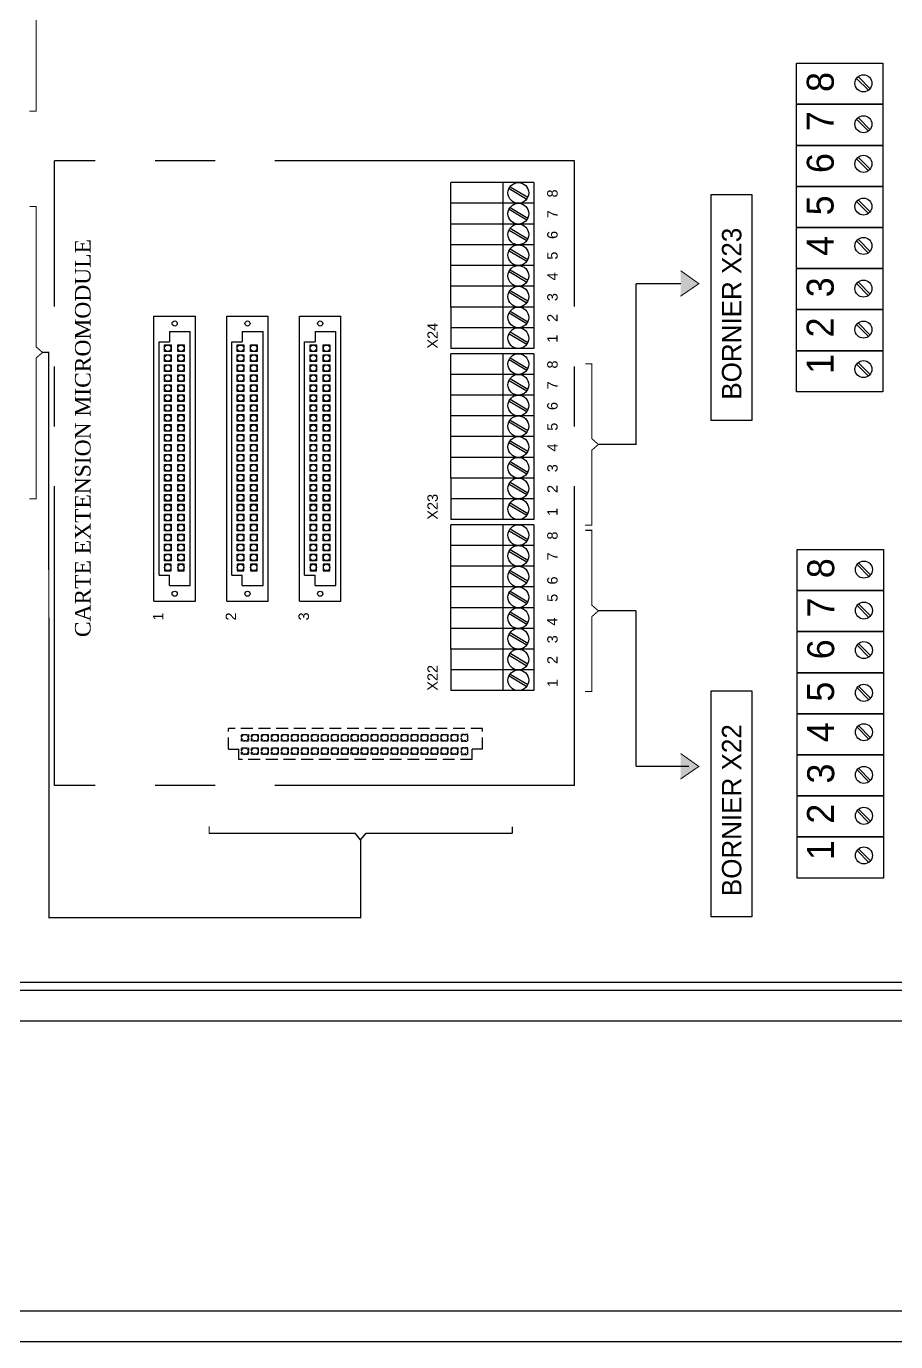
# Model space of a CAD drawing. Header units: millimetres. Extents: x 1942 to 3722, y 1044 to 1602.
# Drawn here: x 2936.1 to 3028.3, y 1043.8 to 1183.4 of the extents above; entities that cross this region are included whole.
import ezdxf

# ---------------------------------------------------------------- set-up
doc = ezdxf.new("R2010")
doc.units = ezdxf.units.MM
doc.linetypes.add('AXES', pattern=[50.8, 31.75, -6.35, 6.35, -6.35])
doc.linetypes.add('DISCONTINU2', pattern=[0.375, 0.25, -0.125])

# ---------------------------------------------------------------- blocks, each defined once
blk = doc.blocks.new('A$C3DC32800')
at = {"linetype": 'AXES'}
for p, q in [((-55.13, 0), (-55.13, 66.26)), ((0, 66.26), (-55.13, 66.26)), ((0, 0), (0, 66.26)), ((0, 0), (-55.13, 0))]:
    blk.add_line(p, q, dxfattribs=at)
for p, q in [((-13.09, 50.76), (-13.09, 63.96)), ((-4.29, 63.96), (-13.09, 63.96)), ((-7.59, 63.96), (-7.59, 46.36)), ((-6.93, 63.33), (-5.05, 62.21)), ((-6.82, 63.52), (-4.93, 62.4)), ((-4.29, 63.96), (-4.29, 46.36)), ((-4.29, 61.76), (-13.09, 61.76)), ((-6.93, 61.13), (-5.05, 60.01)), ((-6.82, 61.32), (-4.93, 60.2)), ((-4.29, 59.56), (-13.09, 59.56)), ((-6.93, 58.93), (-5.05, 57.81)), ((-6.82, 59.12), (-4.93, 58)), ((-4.29, 57.36), (-13.09, 57.36)), ((-6.93, 56.73), (-5.05, 55.61)), ((-6.82, 56.92), (-4.93, 55.8)), ((-4.29, 55.16), (-13.09, 55.16)), ((-6.93, 54.53), (-5.05, 53.41)), ((-6.82, 54.72), (-4.93, 53.6)), ((-4.29, 52.96), (-13.09, 52.96)), ((-6.93, 52.33), (-5.05, 51.21)), ((-6.82, 52.52), (-4.93, 51.4)), ((-13.09, 50.76), (-13.09, 46.36)), ((-4.29, 50.76), (-13.09, 50.76)), ((-6.82, 50.32), (-4.93, 49.2)), ((-44.58, 19.55), (-44.58, 49.8)), ((-44.58, 49.8), (-40.18, 49.8)), ((-40.18, 19.55), (-40.18, 49.8)), ((-36.86, 19.55), (-36.86, 49.8)), ((-36.86, 49.8), (-32.46, 49.8)), ((-32.46, 19.55), (-32.46, 49.8)), ((-29.15, 19.55), (-29.15, 49.8)), ((-29.15, 49.8), (-24.75, 49.8)), ((-24.75, 19.55), (-24.75, 49.8)), ((-6.93, 50.13), (-5.05, 49.01)), ((-42.93, 48.15), (-40.73, 48.15)), ((-42.93, 48.15), (-42.93, 47.05)), ((-40.73, 21.2), (-40.73, 48.15)), ((-35.21, 48.15), (-33.01, 48.15)), ((-35.21, 48.15), (-35.21, 47.05)), ((-33.01, 21.2), (-33.01, 48.15)), ((-27.5, 48.15), (-27.5, 47.05)), ((-27.5, 48.15), (-25.3, 48.15)), ((-25.3, 21.2), (-25.3, 48.15)), ((-4.29, 48.56), (-13.09, 48.56)), ((-6.93, 47.93), (-5.05, 46.81)), ((-6.82, 48.12), (-4.93, 47)), ((-44.03, 22.3), (-44.03, 47.05)), ((-44.03, 47.05), (-42.93, 47.05)), ((-36.31, 22.3), (-36.31, 47.05)), ((-36.31, 47.05), (-35.21, 47.05)), ((-28.6, 22.3), (-28.6, 47.05)), ((-28.6, 47.05), (-27.5, 47.05)), ((-4.29, 46.36), (-13.09, 46.36)), ((-13.09, 32.61), (-13.09, 45.81)), ((-4.29, 45.81), (-13.09, 45.81)), ((-7.59, 45.81), (-7.59, 28.21)), ((-6.93, 45.18), (-5.05, 44.06)), ((-6.82, 45.37), (-4.93, 44.25)), ((-4.29, 45.81), (-4.29, 28.21)), ((-4.29, 43.61), (-13.09, 43.61)), ((-6.93, 42.98), (-5.05, 41.86)), ((-6.82, 43.17), (-4.93, 42.05)), ((-4.29, 41.41), (-13.09, 41.41)), ((-6.93, 40.78), (-5.05, 39.66)), ((-6.82, 40.97), (-4.93, 39.85)), ((-4.29, 39.21), (-13.09, 39.21)), ((-6.93, 38.58), (-5.05, 37.46)), ((-6.82, 38.77), (-4.93, 37.65)), ((-4.29, 37.01), (-13.09, 37.01)), ((-6.93, 36.38), (-5.05, 35.26)), ((-6.82, 36.57), (-4.93, 35.45)), ((-4.29, 34.81), (-13.09, 34.81)), ((-6.93, 34.18), (-5.05, 33.06)), ((-6.82, 34.37), (-4.93, 33.25)), ((-13.09, 32.61), (-13.09, 28.21)), ((-4.29, 32.61), (-13.09, 32.61)), ((-6.82, 32.17), (-4.93, 31.05)), ((-6.93, 31.98), (-5.05, 30.86)), ((-4.29, 30.41), (-13.09, 30.41)), ((-6.93, 29.78), (-5.05, 28.66)), ((-6.82, 29.97), (-4.93, 28.85)), ((-4.29, 28.21), (-13.09, 28.21)), ((-13.09, 14.46), (-13.09, 27.66)), ((-4.29, 27.66), (-13.09, 27.66)), ((-7.59, 27.66), (-7.59, 10.06)), ((-6.93, 27.03), (-5.05, 25.91)), ((-6.82, 27.22), (-4.93, 26.1)), ((-4.29, 27.66), (-4.29, 10.06)), ((-4.29, 25.46), (-13.09, 25.46)), ((-6.93, 24.83), (-5.05, 23.71)), ((-6.82, 25.02), (-4.93, 23.9)), ((-4.29, 23.26), (-13.09, 23.26)), ((-6.93, 22.63), (-5.05, 21.51)), ((-6.82, 22.82), (-4.93, 21.7)), ((-44.03, 22.3), (-42.93, 22.3)), ((-42.93, 21.2), (-42.93, 22.3)), ((-42.93, 21.2), (-40.73, 21.2)), ((-36.31, 22.3), (-35.21, 22.3)), ((-35.21, 21.2), (-35.21, 22.3)), ((-35.21, 21.2), (-33.01, 21.2)), ((-28.6, 22.3), (-27.5, 22.3)), ((-27.5, 21.2), (-27.5, 22.3)), ((-27.5, 21.2), (-25.3, 21.2)), ((-4.29, 21.06), (-13.09, 21.06)), ((-44.58, 19.55), (-40.18, 19.55)), ((-36.86, 19.55), (-32.46, 19.55)), ((-29.15, 19.55), (-24.75, 19.55)), ((-6.93, 20.43), (-5.05, 19.31)), ((-6.82, 20.62), (-4.93, 19.5)), ((-4.29, 18.86), (-13.09, 18.86)), ((-6.93, 18.23), (-5.05, 17.11)), ((-6.82, 18.42), (-4.93, 17.3)), ((-4.29, 16.66), (-13.09, 16.66)), ((-6.93, 16.03), (-5.05, 14.91)), ((-6.82, 16.22), (-4.93, 15.1)), ((-4.29, 14.46), (-13.09, 14.46)), ((-13.09, 14.46), (-13.09, 10.06)), ((-6.82, 14.02), (-4.93, 12.9)), ((-6.93, 13.83), (-5.05, 12.71)), ((-4.29, 12.26), (-13.09, 12.26)), ((-6.93, 11.63), (-5.05, 10.51)), ((-6.82, 11.82), (-4.93, 10.7)), ((-4.29, 10.06), (-13.09, 10.06))]:
    blk.add_line(p, q)
at = {"linetype": 'DISCONTINU2', "ltscale": 5}
for p, q in [((-9.73, 6.04), (-36.68, 6.04)), ((-36.68, 3.84), (-36.68, 6.04)), ((-9.73, 3.84), (-9.73, 6.04)), ((-36.68, 3.84), (-35.58, 3.84)), ((-35.58, 2.74), (-35.58, 3.84)), ((-10.83, 2.74), (-10.83, 3.84)), ((-9.73, 3.84), (-10.83, 3.84)), ((-10.83, 2.74), (-35.58, 2.74))]:
    blk.add_line(p, q, dxfattribs=at)
for points in [[(-43.46, 46.74), (-42.76, 46.74), (-42.76, 46.04), (-43.46, 46.04)], [(-42.06, 46.74), (-41.36, 46.74), (-41.36, 46.04), (-42.06, 46.04)], [(-35.75, 46.74), (-35.05, 46.74), (-35.05, 46.04), (-35.75, 46.04)], [(-34.34, 46.74), (-33.64, 46.74), (-33.64, 46.04), (-34.34, 46.04)], [(-28.03, 46.74), (-27.33, 46.74), (-27.33, 46.04), (-28.03, 46.04)], [(-26.63, 46.74), (-25.93, 46.74), (-25.93, 46.04), (-26.63, 46.04)], [(-43.46, 45.69), (-42.76, 45.69), (-42.76, 44.98), (-43.46, 44.98)], [(-42.06, 45.69), (-41.36, 45.69), (-41.36, 44.98), (-42.06, 44.98)], [(-35.75, 45.69), (-35.05, 45.69), (-35.05, 44.98), (-35.75, 44.98)], [(-34.34, 45.69), (-33.64, 45.69), (-33.64, 44.98), (-34.34, 44.98)], [(-28.03, 45.69), (-27.33, 45.69), (-27.33, 44.98), (-28.03, 44.98)], [(-26.63, 45.69), (-25.93, 45.69), (-25.93, 44.98), (-26.63, 44.98)], [(-43.46, 44.63), (-42.76, 44.63), (-42.76, 43.93), (-43.46, 43.93)], [(-43.46, 43.57), (-42.76, 43.57), (-42.76, 42.87), (-43.46, 42.87)], [(-42.06, 44.63), (-41.36, 44.63), (-41.36, 43.93), (-42.06, 43.93)], [(-42.06, 43.57), (-41.36, 43.57), (-41.36, 42.87), (-42.06, 42.87)], [(-35.75, 44.63), (-35.05, 44.63), (-35.05, 43.93), (-35.75, 43.93)], [(-35.75, 43.57), (-35.05, 43.57), (-35.05, 42.87), (-35.75, 42.87)], [(-34.34, 44.63), (-33.64, 44.63), (-33.64, 43.93), (-34.34, 43.93)], [(-34.34, 43.57), (-33.64, 43.57), (-33.64, 42.87), (-34.34, 42.87)], [(-28.03, 44.63), (-27.33, 44.63), (-27.33, 43.93), (-28.03, 43.93)], [(-28.03, 43.57), (-27.33, 43.57), (-27.33, 42.87), (-28.03, 42.87)], [(-26.63, 44.63), (-25.93, 44.63), (-25.93, 43.93), (-26.63, 43.93)], [(-26.63, 43.57), (-25.93, 43.57), (-25.93, 42.87), (-26.63, 42.87)], [(-43.46, 42.52), (-42.76, 42.52), (-42.76, 41.81), (-43.46, 41.81)], [(-42.06, 42.52), (-41.36, 42.52), (-41.36, 41.81), (-42.06, 41.81)], [(-35.75, 42.52), (-35.05, 42.52), (-35.05, 41.81), (-35.75, 41.81)], [(-34.34, 42.52), (-33.64, 42.52), (-33.64, 41.81), (-34.34, 41.81)], [(-28.03, 42.52), (-27.33, 42.52), (-27.33, 41.81), (-28.03, 41.81)], [(-26.63, 42.52), (-25.93, 42.52), (-25.93, 41.81), (-26.63, 41.81)], [(-43.46, 41.46), (-42.76, 41.46), (-42.76, 40.75), (-43.46, 40.75)], [(-42.06, 41.46), (-41.36, 41.46), (-41.36, 40.75), (-42.06, 40.75)], [(-35.75, 41.46), (-35.05, 41.46), (-35.05, 40.75), (-35.75, 40.75)], [(-34.34, 41.46), (-33.64, 41.46), (-33.64, 40.75), (-34.34, 40.75)], [(-28.03, 41.46), (-27.33, 41.46), (-27.33, 40.75), (-28.03, 40.75)], [(-26.63, 41.46), (-25.93, 41.46), (-25.93, 40.75), (-26.63, 40.75)], [(-43.46, 40.4), (-42.76, 40.4), (-42.76, 39.7), (-43.46, 39.7)], [(-43.46, 39.34), (-42.76, 39.34), (-42.76, 38.64), (-43.46, 38.64)], [(-42.06, 40.4), (-41.36, 40.4), (-41.36, 39.7), (-42.06, 39.7)], [(-42.06, 39.34), (-41.36, 39.34), (-41.36, 38.64), (-42.06, 38.64)], [(-35.75, 40.4), (-35.05, 40.4), (-35.05, 39.7), (-35.75, 39.7)], [(-35.75, 39.34), (-35.05, 39.34), (-35.05, 38.64), (-35.75, 38.64)], [(-34.34, 40.4), (-33.64, 40.4), (-33.64, 39.7), (-34.34, 39.7)], [(-34.34, 39.34), (-33.64, 39.34), (-33.64, 38.64), (-34.34, 38.64)], [(-28.03, 40.4), (-27.33, 40.4), (-27.33, 39.7), (-28.03, 39.7)], [(-28.03, 39.34), (-27.33, 39.34), (-27.33, 38.64), (-28.03, 38.64)], [(-26.63, 40.4), (-25.93, 40.4), (-25.93, 39.7), (-26.63, 39.7)], [(-26.63, 39.34), (-25.93, 39.34), (-25.93, 38.64), (-26.63, 38.64)], [(-43.46, 38.29), (-42.76, 38.29), (-42.76, 37.58), (-43.46, 37.58)], [(-42.06, 38.29), (-41.36, 38.29), (-41.36, 37.58), (-42.06, 37.58)], [(-35.75, 38.29), (-35.05, 38.29), (-35.05, 37.58), (-35.75, 37.58)], [(-34.34, 38.29), (-33.64, 38.29), (-33.64, 37.58), (-34.34, 37.58)], [(-28.03, 38.29), (-27.33, 38.29), (-27.33, 37.58), (-28.03, 37.58)], [(-26.63, 38.29), (-25.93, 38.29), (-25.93, 37.58), (-26.63, 37.58)], [(-43.46, 37.23), (-42.76, 37.23), (-42.76, 36.52), (-43.46, 36.52)], [(-42.06, 37.23), (-41.36, 37.23), (-41.36, 36.52), (-42.06, 36.52)], [(-35.75, 37.23), (-35.05, 37.23), (-35.05, 36.52), (-35.75, 36.52)], [(-34.34, 37.23), (-33.64, 37.23), (-33.64, 36.52), (-34.34, 36.52)], [(-28.03, 37.23), (-27.33, 37.23), (-27.33, 36.52), (-28.03, 36.52)], [(-26.63, 37.23), (-25.93, 37.23), (-25.93, 36.52), (-26.63, 36.52)], [(-43.46, 36.17), (-42.76, 36.17), (-42.76, 35.47), (-43.46, 35.47)], [(-43.46, 35.11), (-42.76, 35.11), (-42.76, 34.41), (-43.46, 34.41)], [(-42.06, 36.17), (-41.36, 36.17), (-41.36, 35.47), (-42.06, 35.47)], [(-42.06, 35.11), (-41.36, 35.11), (-41.36, 34.41), (-42.06, 34.41)], [(-35.75, 36.17), (-35.05, 36.17), (-35.05, 35.47), (-35.75, 35.47)], [(-35.75, 35.11), (-35.05, 35.11), (-35.05, 34.41), (-35.75, 34.41)], [(-34.34, 36.17), (-33.64, 36.17), (-33.64, 35.47), (-34.34, 35.47)], [(-34.34, 35.11), (-33.64, 35.11), (-33.64, 34.41), (-34.34, 34.41)], [(-28.03, 36.17), (-27.33, 36.17), (-27.33, 35.47), (-28.03, 35.47)], [(-28.03, 35.11), (-27.33, 35.11), (-27.33, 34.41), (-28.03, 34.41)], [(-26.63, 36.17), (-25.93, 36.17), (-25.93, 35.47), (-26.63, 35.47)], [(-26.63, 35.11), (-25.93, 35.11), (-25.93, 34.41), (-26.63, 34.41)], [(-43.46, 34.06), (-42.76, 34.06), (-42.76, 33.35), (-43.46, 33.35)], [(-42.06, 34.06), (-41.36, 34.06), (-41.36, 33.35), (-42.06, 33.35)], [(-35.75, 34.06), (-35.05, 34.06), (-35.05, 33.35), (-35.75, 33.35)], [(-34.34, 34.06), (-33.64, 34.06), (-33.64, 33.35), (-34.34, 33.35)], [(-28.03, 34.06), (-27.33, 34.06), (-27.33, 33.35), (-28.03, 33.35)], [(-26.63, 34.06), (-25.93, 34.06), (-25.93, 33.35), (-26.63, 33.35)], [(-43.46, 33), (-42.76, 33), (-42.76, 32.3), (-43.46, 32.3)], [(-42.06, 33), (-41.36, 33), (-41.36, 32.3), (-42.06, 32.3)], [(-35.75, 33), (-35.05, 33), (-35.05, 32.3), (-35.75, 32.3)], [(-34.34, 33), (-33.64, 33), (-33.64, 32.3), (-34.34, 32.3)], [(-28.03, 33), (-27.33, 33), (-27.33, 32.3), (-28.03, 32.3)], [(-26.63, 33), (-25.93, 33), (-25.93, 32.3), (-26.63, 32.3)], [(-43.46, 31.94), (-42.76, 31.94), (-42.76, 31.24), (-43.46, 31.24)], [(-43.46, 30.88), (-42.76, 30.88), (-42.76, 30.18), (-43.46, 30.18)], [(-42.06, 31.94), (-41.36, 31.94), (-41.36, 31.24), (-42.06, 31.24)], [(-42.06, 30.88), (-41.36, 30.88), (-41.36, 30.18), (-42.06, 30.18)], [(-35.75, 31.94), (-35.05, 31.94), (-35.05, 31.24), (-35.75, 31.24)], [(-35.75, 30.88), (-35.05, 30.88), (-35.05, 30.18), (-35.75, 30.18)], [(-34.34, 31.94), (-33.64, 31.94), (-33.64, 31.24), (-34.34, 31.24)], [(-34.34, 30.88), (-33.64, 30.88), (-33.64, 30.18), (-34.34, 30.18)], [(-28.03, 31.94), (-27.33, 31.94), (-27.33, 31.24), (-28.03, 31.24)], [(-28.03, 30.88), (-27.33, 30.88), (-27.33, 30.18), (-28.03, 30.18)], [(-26.63, 31.94), (-25.93, 31.94), (-25.93, 31.24), (-26.63, 31.24)], [(-26.63, 30.88), (-25.93, 30.88), (-25.93, 30.18), (-26.63, 30.18)], [(-43.46, 29.83), (-42.76, 29.83), (-42.76, 29.12), (-43.46, 29.12)], [(-42.06, 29.83), (-41.36, 29.83), (-41.36, 29.12), (-42.06, 29.12)], [(-35.75, 29.83), (-35.05, 29.83), (-35.05, 29.12), (-35.75, 29.12)], [(-34.34, 29.83), (-33.64, 29.83), (-33.64, 29.12), (-34.34, 29.12)], [(-28.03, 29.83), (-27.33, 29.83), (-27.33, 29.12), (-28.03, 29.12)], [(-26.63, 29.83), (-25.93, 29.83), (-25.93, 29.12), (-26.63, 29.12)], [(-43.46, 28.77), (-42.76, 28.77), (-42.76, 28.07), (-43.46, 28.07)], [(-42.06, 28.77), (-41.36, 28.77), (-41.36, 28.07), (-42.06, 28.07)], [(-35.75, 28.77), (-35.05, 28.77), (-35.05, 28.07), (-35.75, 28.07)], [(-34.34, 28.77), (-33.64, 28.77), (-33.64, 28.07), (-34.34, 28.07)], [(-28.03, 28.77), (-27.33, 28.77), (-27.33, 28.07), (-28.03, 28.07)], [(-26.63, 28.77), (-25.93, 28.77), (-25.93, 28.07), (-26.63, 28.07)], [(-43.46, 27.71), (-42.76, 27.71), (-42.76, 27.01), (-43.46, 27.01)], [(-43.46, 26.65), (-42.76, 26.65), (-42.76, 25.95), (-43.46, 25.95)], [(-42.06, 27.71), (-41.36, 27.71), (-41.36, 27.01), (-42.06, 27.01)], [(-42.06, 26.65), (-41.36, 26.65), (-41.36, 25.95), (-42.06, 25.95)], [(-35.75, 27.71), (-35.05, 27.71), (-35.05, 27.01), (-35.75, 27.01)], [(-35.75, 26.65), (-35.05, 26.65), (-35.05, 25.95), (-35.75, 25.95)], [(-34.34, 27.71), (-33.64, 27.71), (-33.64, 27.01), (-34.34, 27.01)], [(-34.34, 26.65), (-33.64, 26.65), (-33.64, 25.95), (-34.34, 25.95)], [(-28.03, 27.71), (-27.33, 27.71), (-27.33, 27.01), (-28.03, 27.01)], [(-28.03, 26.65), (-27.33, 26.65), (-27.33, 25.95), (-28.03, 25.95)], [(-26.63, 27.71), (-25.93, 27.71), (-25.93, 27.01), (-26.63, 27.01)], [(-26.63, 26.65), (-25.93, 26.65), (-25.93, 25.95), (-26.63, 25.95)], [(-43.46, 25.6), (-42.76, 25.6), (-42.76, 24.89), (-43.46, 24.89)], [(-42.06, 25.6), (-41.36, 25.6), (-41.36, 24.89), (-42.06, 24.89)], [(-35.75, 25.6), (-35.05, 25.6), (-35.05, 24.89), (-35.75, 24.89)], [(-34.34, 25.6), (-33.64, 25.6), (-33.64, 24.89), (-34.34, 24.89)], [(-28.03, 25.6), (-27.33, 25.6), (-27.33, 24.89), (-28.03, 24.89)], [(-26.63, 25.6), (-25.93, 25.6), (-25.93, 24.89), (-26.63, 24.89)], [(-43.46, 24.54), (-42.76, 24.54), (-42.76, 23.84), (-43.46, 23.84)], [(-42.06, 24.54), (-41.36, 24.54), (-41.36, 23.84), (-42.06, 23.84)], [(-35.75, 24.54), (-35.05, 24.54), (-35.05, 23.84), (-35.75, 23.84)], [(-34.34, 24.54), (-33.64, 24.54), (-33.64, 23.84), (-34.34, 23.84)], [(-28.03, 24.54), (-27.33, 24.54), (-27.33, 23.84), (-28.03, 23.84)], [(-26.63, 24.54), (-25.93, 24.54), (-25.93, 23.84), (-26.63, 23.84)], [(-43.46, 22.78), (-42.76, 22.78), (-42.76, 23.48), (-43.46, 23.48)], [(-42.06, 22.78), (-41.36, 22.78), (-41.36, 23.48), (-42.06, 23.48)], [(-35.75, 22.78), (-35.05, 22.78), (-35.05, 23.48), (-35.75, 23.48)], [(-34.34, 22.78), (-33.64, 22.78), (-33.64, 23.48), (-34.34, 23.48)], [(-28.03, 22.78), (-27.33, 22.78), (-27.33, 23.48), (-28.03, 23.48)], [(-26.63, 22.78), (-25.93, 22.78), (-25.93, 23.48), (-26.63, 23.48)]]:
    blk.add_lwpolyline(points, close=True)
at = {"linetype": 'DISCONTINU2'}
for points in [[(-35.28, 4.71), (-35.28, 5.41), (-34.57, 5.41), (-34.57, 4.71)], [(-34.22, 4.71), (-34.22, 5.41), (-33.52, 5.41), (-33.52, 4.71)], [(-33.16, 4.71), (-33.16, 5.41), (-32.46, 5.41), (-32.46, 4.71)], [(-32.1, 4.71), (-32.1, 5.41), (-31.4, 5.41), (-31.4, 4.71)], [(-31.05, 4.71), (-31.05, 5.41), (-30.34, 5.41), (-30.34, 4.71)], [(-29.99, 4.71), (-29.99, 5.41), (-29.29, 5.41), (-29.29, 4.71)], [(-28.93, 4.71), (-28.93, 5.41), (-28.23, 5.41), (-28.23, 4.71)], [(-27.88, 4.71), (-27.88, 5.41), (-27.17, 5.41), (-27.17, 4.71)], [(-26.82, 4.71), (-26.82, 5.41), (-26.11, 5.41), (-26.11, 4.71)], [(-25.76, 4.71), (-25.76, 5.41), (-25.06, 5.41), (-25.06, 4.71)], [(-24.7, 4.71), (-24.7, 5.41), (-24, 5.41), (-24, 4.71)], [(-23.65, 4.71), (-23.65, 5.41), (-22.94, 5.41), (-22.94, 4.71)], [(-22.59, 4.71), (-22.59, 5.41), (-21.89, 5.41), (-21.89, 4.71)], [(-21.53, 4.71), (-21.53, 5.41), (-20.83, 5.41), (-20.83, 4.71)], [(-20.47, 4.71), (-20.47, 5.41), (-19.77, 5.41), (-19.77, 4.71)], [(-19.42, 4.71), (-19.42, 5.41), (-18.71, 5.41), (-18.71, 4.71)], [(-18.36, 4.71), (-18.36, 5.41), (-17.66, 5.41), (-17.66, 4.71)], [(-17.3, 4.71), (-17.3, 5.41), (-16.6, 5.41), (-16.6, 4.71)], [(-16.24, 4.71), (-16.24, 5.41), (-15.54, 5.41), (-15.54, 4.71)], [(-15.19, 4.71), (-15.19, 5.41), (-14.48, 5.41), (-14.48, 4.71)], [(-14.13, 4.71), (-14.13, 5.41), (-13.43, 5.41), (-13.43, 4.71)], [(-13.07, 4.71), (-13.07, 5.41), (-12.37, 5.41), (-12.37, 4.71)], [(-11.31, 4.71), (-11.31, 5.41), (-12.02, 5.41), (-12.02, 4.71)], [(-35.28, 3.3), (-35.28, 4), (-34.57, 4), (-34.57, 3.3)], [(-34.22, 3.3), (-34.22, 4), (-33.52, 4), (-33.52, 3.3)], [(-33.16, 3.3), (-33.16, 4), (-32.46, 4), (-32.46, 3.3)], [(-32.1, 3.3), (-32.1, 4), (-31.4, 4), (-31.4, 3.3)], [(-31.05, 3.3), (-31.05, 4), (-30.34, 4), (-30.34, 3.3)], [(-29.99, 3.3), (-29.99, 4), (-29.29, 4), (-29.29, 3.3)], [(-28.93, 3.3), (-28.93, 4), (-28.23, 4), (-28.23, 3.3)], [(-27.88, 3.3), (-27.88, 4), (-27.17, 4), (-27.17, 3.3)], [(-26.82, 3.3), (-26.82, 4), (-26.11, 4), (-26.11, 3.3)], [(-25.76, 3.3), (-25.76, 4), (-25.06, 4), (-25.06, 3.3)], [(-24.7, 3.3), (-24.7, 4), (-24, 4), (-24, 3.3)], [(-23.65, 3.3), (-23.65, 4), (-22.94, 4), (-22.94, 3.3)], [(-22.59, 3.3), (-22.59, 4), (-21.89, 4), (-21.89, 3.3)], [(-21.53, 3.3), (-21.53, 4), (-20.83, 4), (-20.83, 3.3)], [(-20.47, 3.3), (-20.47, 4), (-19.77, 4), (-19.77, 3.3)], [(-19.42, 3.3), (-19.42, 4), (-18.71, 4), (-18.71, 3.3)], [(-18.36, 3.3), (-18.36, 4), (-17.66, 4), (-17.66, 3.3)], [(-17.3, 3.3), (-17.3, 4), (-16.6, 4), (-16.6, 3.3)], [(-16.24, 3.3), (-16.24, 4), (-15.54, 4), (-15.54, 3.3)], [(-15.19, 3.3), (-15.19, 4), (-14.48, 4), (-14.48, 3.3)], [(-14.13, 3.3), (-14.13, 4), (-13.43, 4), (-13.43, 3.3)], [(-13.07, 3.3), (-13.07, 4), (-12.37, 4), (-12.37, 3.3)], [(-11.31, 3.3), (-11.31, 4), (-12.02, 4), (-12.02, 3.3)]]:
    blk.add_lwpolyline(points, close=True, dxfattribs=at)
for centre, radius in [((-5.94, 62.86), 1.1), ((-5.94, 60.66), 1.1), ((-5.94, 58.46), 1.1), ((-5.94, 56.26), 1.1), ((-5.94, 54.06), 1.1), ((-5.94, 51.86), 1.1), ((-5.94, 49.66), 1.1), ((-42.38, 49.01), 0.271), ((-34.66, 49.01), 0.271), ((-26.95, 49.01), 0.271), ((-5.94, 47.46), 1.1), ((-43.11, 46.39), 0.337), ((-41.71, 46.39), 0.337), ((-35.4, 46.39), 0.337), ((-33.99, 46.39), 0.337), ((-27.68, 46.39), 0.337), ((-26.28, 46.39), 0.337), ((-43.11, 45.34), 0.337), ((-41.71, 45.34), 0.337), ((-35.4, 45.34), 0.337), ((-33.99, 45.34), 0.337), ((-27.68, 45.34), 0.337), ((-26.28, 45.34), 0.337), ((-5.94, 44.71), 1.1), ((-43.11, 44.28), 0.337), ((-43.11, 43.22), 0.337), ((-41.71, 44.28), 0.337), ((-41.71, 43.22), 0.337), ((-35.4, 44.28), 0.337), ((-35.4, 43.22), 0.337), ((-33.99, 44.28), 0.337), ((-33.99, 43.22), 0.337), ((-27.68, 44.28), 0.337), ((-27.68, 43.22), 0.337), ((-26.28, 44.28), 0.337), ((-26.28, 43.22), 0.337), ((-5.94, 42.51), 1.1), ((-43.11, 42.16), 0.337), ((-41.71, 42.16), 0.337), ((-35.4, 42.16), 0.337), ((-33.99, 42.16), 0.337), ((-27.68, 42.16), 0.337), ((-26.28, 42.16), 0.337), ((-43.11, 41.11), 0.337), ((-41.71, 41.11), 0.337), ((-35.4, 41.11), 0.337), ((-33.99, 41.11), 0.337), ((-27.68, 41.11), 0.337), ((-26.28, 41.11), 0.337), ((-5.94, 40.31), 1.1), ((-43.11, 40.05), 0.337), ((-43.11, 38.99), 0.337), ((-41.71, 40.05), 0.337), ((-41.71, 38.99), 0.337), ((-35.4, 40.05), 0.337), ((-35.4, 38.99), 0.337), ((-33.99, 40.05), 0.337), ((-33.99, 38.99), 0.337), ((-27.68, 40.05), 0.337), ((-27.68, 38.99), 0.337), ((-26.28, 40.05), 0.337), ((-26.28, 38.99), 0.337), ((-5.94, 38.11), 1.1), ((-43.11, 37.93), 0.337), ((-41.71, 37.93), 0.337), ((-35.4, 37.93), 0.337), ((-33.99, 37.93), 0.337), ((-27.68, 37.93), 0.337), ((-26.28, 37.93), 0.337), ((-43.11, 36.88), 0.337), ((-41.71, 36.88), 0.337), ((-35.4, 36.88), 0.337), ((-33.99, 36.88), 0.337), ((-27.68, 36.88), 0.337), ((-26.28, 36.88), 0.337), ((-5.94, 35.91), 1.1), ((-43.11, 35.82), 0.337), ((-43.11, 34.76), 0.337), ((-41.71, 35.82), 0.337), ((-41.71, 34.76), 0.337), ((-35.4, 35.82), 0.337), ((-35.4, 34.76), 0.337), ((-33.99, 35.82), 0.337), ((-33.99, 34.76), 0.337), ((-27.68, 35.82), 0.337), ((-27.68, 34.76), 0.337), ((-26.28, 35.82), 0.337), ((-26.28, 34.76), 0.337), ((-43.11, 33.7), 0.337), ((-41.71, 33.7), 0.337), ((-35.4, 33.7), 0.337), ((-33.99, 33.7), 0.337), ((-27.68, 33.7), 0.337), ((-26.28, 33.7), 0.337), ((-5.94, 33.71), 1.1), ((-43.11, 32.65), 0.337), ((-41.71, 32.65), 0.337), ((-35.4, 32.65), 0.337), ((-33.99, 32.65), 0.337), ((-27.68, 32.65), 0.337), ((-26.28, 32.65), 0.337), ((-5.94, 31.51), 1.1), ((-43.11, 31.59), 0.337), ((-43.11, 30.53), 0.337), ((-41.71, 31.59), 0.337), ((-41.71, 30.53), 0.337), ((-35.4, 31.59), 0.337), ((-35.4, 30.53), 0.337), ((-33.99, 31.59), 0.337), ((-33.99, 30.53), 0.337), ((-27.68, 31.59), 0.337), ((-27.68, 30.53), 0.337), ((-26.28, 31.59), 0.337), ((-26.28, 30.53), 0.337), ((-43.11, 29.48), 0.337), ((-41.71, 29.48), 0.337), ((-35.4, 29.48), 0.337), ((-33.99, 29.48), 0.337), ((-27.68, 29.48), 0.337), ((-26.28, 29.48), 0.337), ((-5.94, 29.31), 1.1), ((-43.11, 28.42), 0.337), ((-41.71, 28.42), 0.337), ((-35.4, 28.42), 0.337), ((-33.99, 28.42), 0.337), ((-27.68, 28.42), 0.337), ((-26.28, 28.42), 0.337), ((-43.11, 27.36), 0.337), ((-43.11, 26.3), 0.337), ((-41.71, 27.36), 0.337), ((-41.71, 26.3), 0.337), ((-35.4, 27.36), 0.337), ((-35.4, 26.3), 0.337), ((-33.99, 27.36), 0.337), ((-33.99, 26.3), 0.337), ((-27.68, 27.36), 0.337), ((-27.68, 26.3), 0.337), ((-26.28, 27.36), 0.337), ((-26.28, 26.3), 0.337), ((-5.94, 26.56), 1.1), ((-43.11, 25.25), 0.337), ((-41.71, 25.25), 0.337), ((-35.4, 25.25), 0.337), ((-33.99, 25.25), 0.337), ((-27.68, 25.25), 0.337), ((-26.28, 25.25), 0.337), ((-5.94, 24.36), 1.1), ((-43.11, 24.19), 0.337), ((-41.71, 24.19), 0.337), ((-35.4, 24.19), 0.337), ((-33.99, 24.19), 0.337), ((-27.68, 24.19), 0.337), ((-26.28, 24.19), 0.337), ((-43.11, 23.13), 0.337), ((-41.71, 23.13), 0.337), ((-35.4, 23.13), 0.337), ((-33.99, 23.13), 0.337), ((-27.68, 23.13), 0.337), ((-26.28, 23.13), 0.337), ((-5.94, 22.16), 1.1), ((-5.94, 19.96), 1.1), ((-42.38, 20.34), 0.271), ((-34.66, 20.34), 0.271), ((-26.95, 20.34), 0.271), ((-5.94, 17.76), 1.1), ((-5.94, 15.56), 1.1), ((-5.94, 13.36), 1.1), ((-5.94, 11.16), 1.1)]:
    blk.add_circle(centre, radius)
for centre in [(-34.93, 5.06), (-33.87, 5.06), (-32.81, 5.06), (-31.75, 5.06), (-30.7, 5.06), (-29.64, 5.06), (-28.58, 5.06), (-27.52, 5.06), (-26.47, 5.06), (-25.41, 5.06), (-24.35, 5.06), (-23.29, 5.06), (-22.24, 5.06), (-21.18, 5.06), (-20.12, 5.06), (-19.07, 5.06), (-18.01, 5.06), (-16.95, 5.06), (-15.89, 5.06), (-14.84, 5.06), (-13.78, 5.06), (-12.72, 5.06), (-11.66, 5.06), (-34.93, 3.65), (-33.87, 3.65), (-32.81, 3.65), (-31.75, 3.65), (-30.7, 3.65), (-29.64, 3.65), (-28.58, 3.65), (-27.52, 3.65), (-26.47, 3.65), (-25.41, 3.65), (-24.35, 3.65), (-23.29, 3.65), (-22.24, 3.65), (-21.18, 3.65), (-20.12, 3.65), (-19.07, 3.65), (-18.01, 3.65), (-16.95, 3.65), (-15.89, 3.65), (-14.84, 3.65), (-13.78, 3.65), (-12.72, 3.65), (-11.66, 3.65)]:
    blk.add_circle(centre, 0.337, dxfattribs=at)
at = {"attachment_point": 1, "rotation": 90}
for s, insert, char_height, width in [('{\\fArial|b0|i0|c0|p34;8}', (-2.88, 62.38), 1.1, 19.0187), ('{\\fArial|b0|i0|c0|p34;7}', (-2.88, 60.18), 1.1, 19.0187), ('{\\fArial|b0|i0|c0|p34;6}', (-2.88, 57.98), 1.1, 19.0187), ('{\\fTimes New Roman|b0|i0|c0|p18;CARTE EXTENSION MICROMODULE}', (-52.95, 15.74), 1.65, 62.8276), ('{\\fArial|b0|i0|c0|p34;5}', (-2.88, 55.78), 1.1, 19.0187), ('{\\fArial|b0|i0|c0|p34;4}', (-2.88, 53.58), 1.1, 19.0187), ('{\\fArial|b0|i0|c0|p34;3}', (-2.88, 51.38), 1.1, 19.0187), ('{\\fArial|b0|i0|c0|p34;X24}', (-15.58, 46.35), 1.1, 19.0187), ('{\\fArial|b0|i0|c0|p34;2}', (-2.88, 49.18), 1.1, 19.0187), ('{\\fArial|b0|i0|c0|p34;1}', (-2.88, 46.98), 1.1, 19.0187), ('{\\fArial|b0|i0|c0|p34;8}', (-2.88, 44.23), 1.1, 19.0187), ('{\\fArial|b0|i0|c0|p34;7}', (-2.88, 42.03), 1.1, 19.0187), ('{\\fArial|b0|i0|c0|p34;6}', (-2.88, 39.83), 1.1, 19.0187), ('{\\fArial|b0|i0|c0|p34;5}', (-2.88, 37.63), 1.1, 19.0187), ('{\\fArial|b0|i0|c0|p34;4}', (-2.88, 35.43), 1.1, 19.0187), ('{\\fArial|b0|i0|c0|p34;3}', (-2.88, 33.23), 1.1, 19.0187), ('{\\fArial|b0|i0|c0|p34;X23}', (-15.58, 28.2), 1.1, 19.0187), ('{\\fArial|b0|i0|c0|p34;2}', (-2.88, 31.03), 1.1, 19.0187), ('{\\fArial|b0|i0|c0|p34;1}', (-2.88, 28.6), 1.1, 19.0187), ('{\\fArial|b0|i0|c0|p34;8}', (-2.88, 26.08), 1.1, 19.0187), ('{\\fArial|b0|i0|c0|p34;7}', (-2.88, 23.88), 1.1, 19.0187), ('{\\fArial|b0|i0|c0|p34;6}', (-2.88, 21.32), 1.1, 19.0187), ('{\\fArial|b0|i0|c0|p34;5}', (-2.88, 19.48), 1.1, 19.0187), ('{\\fArial|b0|i0|c0|p34;1}', (-44.68, 17.5), 1.1, 19.0187), ('{\\fArial|b0|i0|c0|p34;2}', (-36.97, 17.5), 1.1, 19.0187), ('{\\fArial|b0|i0|c0|p34;3}', (-29.25, 17.5), 1.1, 19.0187), ('{\\fArial|b0|i0|c0|p34;4}', (-2.9, 16.96), 1.1, 19.0187), ('{\\fArial|b0|i0|c0|p34;3}', (-2.88, 15.08), 1.1, 19.0187), ('{\\fArial|b0|i0|c0|p34;X22}', (-15.58, 10.05), 1.1, 19.0187), ('{\\fArial|b0|i0|c0|p34;2}', (-2.88, 12.88), 1.1, 19.0187), ('{\\fArial|b0|i0|c0|p34;1}', (-2.86, 10.43), 1.1, 19.0187)]:
    blk.add_mtext(s, dxfattribs=dict(at, insert=insert, char_height=char_height, width=width))
blk = doc.blocks.new('A$C60AE2D1C')
for p, q in [((6.36, 33.25), (7.61, 31.98)), ((6.53, 33.43), (7.79, 32.15)), ((6.36, 28.91), (7.61, 27.64)), ((6.53, 29.09), (7.79, 27.81)), ((6.36, 24.71), (7.61, 23.44)), ((6.53, 24.89), (7.79, 23.61)), ((6.36, 20.18), (7.61, 18.91)), ((6.53, 20.36), (7.79, 19.08)), ((6.36, 16), (7.61, 14.72)), ((6.53, 16.18), (7.79, 14.89)), ((6.36, 11.47), (7.61, 10.2)), ((6.53, 11.65), (7.79, 10.36)), ((6.36, 7.13), (7.61, 5.85)), ((6.53, 7.31), (7.79, 6.02)), ((6.36, 2.93), (7.61, 1.65)), ((6.53, 3.11), (7.79, 1.82))]:
    blk.add_line(p, q)
for points in [[(9.16, 34.86), (9.16, 30.5), (0, 30.5), (0, 34.86)], [(9.16, 30.5), (9.16, 26.14), (0, 26.14), (0, 30.5)], [(9.16, 26.14), (9.16, 21.78), (0, 21.78), (0, 26.14)], [(9.16, 21.78), (9.16, 17.43), (0, 17.43), (0, 21.78)], [(9.16, 17.43), (9.16, 13.07), (0, 13.07), (0, 17.43)], [(9.16, 13.07), (9.16, 8.71), (0, 8.71), (0, 13.07)], [(9.16, 8.71), (9.16, 4.36), (0, 4.36), (0, 8.71)], [(9.16, 4.36), (9.16, 0), (0, 0), (0, 4.36)]]:
    blk.add_lwpolyline(points, close=True)
for centre in [(7.09, 32.72), (7.09, 28.38), (7.09, 24.18), (7.09, 19.65), (7.09, 15.47), (7.09, 10.94), (7.09, 6.6), (7.09, 2.4)]:
    blk.add_circle(centre, 0.904)
for s, p in [('8', (3.94, 31.8)), ('7', (3.94, 27.64)), ('6', (3.94, 23.2)), ('5', (3.92, 18.71)), ('4', (3.92, 14.41)), ('3', (3.94, 10.02)), ('2', (3.92, 5.76)), ('1', (3.92, 1.89))]:
    blk.add_text(s, height=2.86, rotation=90).set_placement(p)

msp = doc.modelspace()

# ---------------------------------------------------------------- hatches: boundary and pattern name
for points in [[(3005.49, 1157.46), (3005.48, 1156.1), (3005.47, 1154.75), (3007.42, 1156.09)], [(3005.49, 1106.24), (3005.48, 1104.88), (3005.47, 1103.53), (3007.42, 1104.87)]]:
    msp.add_hatch(color=256).paths.add_polyline_path(points)

# ---------------------------------------------------------------- linework, layer by layer
for p, q in [((3024.14, 1177.87), (3025.39, 1176.6)), ((3024.31, 1178.05), (3025.57, 1176.77)), ((3024.31, 1173.71), (3025.57, 1172.42)), ((3024.14, 1173.53), (3025.39, 1172.25)), ((3024.31, 1169.51), (3025.57, 1168.22)), ((3024.14, 1169.33), (3025.39, 1168.06)), ((3024.14, 1164.8), (3025.39, 1163.53)), ((3024.31, 1164.98), (3025.57, 1163.7)), ((3024.14, 1160.62), (3025.39, 1159.34)), ((3024.31, 1160.8), (3025.57, 1159.51)), ((3024.14, 1156.09), (3025.39, 1154.81)), ((3024.31, 1156.27), (3025.57, 1154.98)), ((3024.14, 1151.74), (3025.39, 1150.47)), ((3024.31, 1151.92), (3025.57, 1150.64)), ((3024.14, 1147.55), (3025.39, 1146.27)), ((3024.31, 1147.73), (3025.57, 1146.44)), ((2987.61, 1098.47), (2987.61, 1097.78)), ((2955.49, 1097.78), (2970.96, 1097.78)), ((2971.56, 1097.09), (2970.96, 1097.78)), ((2971.56, 1097.09), (2972.16, 1097.78)), ((2972.16, 1097.78), (2987.61, 1097.78))]:
    msp.add_line(p, q)
at = {"color": 1}
msp.add_line((2915.41, 1081.97), (3067.74, 1081.97), dxfattribs=at)
at = {"color": 0}
for points in [[(3476.88, 1043.84), (1941.82, 1043.84), (1941.82, 1602.04), (3476.88, 1602.04)], [(1944.02, 1599.75), (3274.38, 1599.75), (3274.38, 1047.07), (1944.02, 1047.07)]]:
    msp.add_lwpolyline(points, close=True, dxfattribs=at)
at = {"color": 8}
msp.add_lwpolyline([(3031.8, 1077.84), (2846.23, 1077.84), (2846.23, 1306.87), (3031.8, 1306.87)], close=True, dxfattribs=at)
for points, const_width in [([(2936.45, 1205.42), (2937.14, 1205.42), (2937.14, 1190.52), (2937.83, 1189.92), (2937.14, 1189.32), (2937.14, 1174.4), (2936.42, 1174.4)], 0.11), ([(2936.45, 1164.28), (2937.14, 1164.28), (2937.14, 1149.39), (2937.83, 1148.79), (2937.14, 1148.19), (2937.14, 1133.27), (2936.42, 1133.27)], 0.11), ([(3005.49, 1157.46), (3007.42, 1156.09), (3005.47, 1154.75)], 0.11), ([(3000.76, 1156.1), (3000.76, 1139.03), (2996.77, 1139.03)], 0.138), ([(3000.76, 1156.1), (3005.52, 1156.1)], 0.138), ([(2937.83, 1148.79), (2938.48, 1148.79), (2938.52, 1088.81), (2971.56, 1088.81), (2971.56, 1097.09)], 0.138), ([(2995.39, 1147.58), (2996.08, 1147.58), (2996.08, 1139.63), (2996.77, 1139.03), (2996.08, 1138.43), (2996.08, 1130.48), (2995.36, 1130.48)], 0.11), ([(2995.39, 1129.92), (2996.08, 1129.92), (2996.08, 1121.97), (2996.77, 1121.37), (2996.08, 1120.77), (2996.08, 1112.82), (2995.36, 1112.82)], 0.11), ([(2996.76, 1121.38), (3000.76, 1121.38)], 0.138), ([(3000.76, 1121.38), (3000.76, 1104.88)], 0.138), ([(3005.49, 1106.24), (3007.42, 1104.87), (3005.47, 1103.53)], 0.11), ([(3000.76, 1104.88), (3006.38, 1104.88)], 0.138), ([(2987.61, 1098.47), (2987.61, 1097.78), (2972.16, 1097.78), (2971.56, 1097.09), (2970.96, 1097.78), (2955.49, 1097.78), (2955.49, 1098.5)], 0.11)]:
    msp.add_lwpolyline(points, dxfattribs=dict(const_width=const_width))
for points in [[(3026.94, 1179.47), (3026.94, 1175.12), (3017.78, 1175.12), (3017.78, 1179.47)], [(3026.94, 1175.12), (3026.94, 1170.76), (3017.78, 1170.76), (3017.78, 1175.12)], [(3026.94, 1170.76), (3026.94, 1166.4), (3017.78, 1166.4), (3017.78, 1170.76)], [(3013.04, 1141.57), (3008.74, 1141.57), (3008.74, 1165.56), (3013.04, 1165.56)], [(3026.94, 1166.4), (3026.94, 1162.04), (3017.78, 1162.04), (3017.78, 1166.4)], [(3026.94, 1162.04), (3026.94, 1157.69), (3017.78, 1157.69), (3017.78, 1162.04)], [(3026.94, 1157.69), (3026.94, 1153.33), (3017.78, 1153.33), (3017.78, 1157.69)], [(3026.94, 1153.33), (3026.94, 1148.97), (3017.78, 1148.97), (3017.78, 1153.33)], [(3026.94, 1148.97), (3026.94, 1144.62), (3017.78, 1144.62), (3017.78, 1148.97)], [(3013.04, 1088.91), (3008.74, 1088.91), (3008.74, 1112.89), (3013.04, 1112.89)]]:
    msp.add_lwpolyline(points, close=True)
at = {"color": 4}
msp.add_lwpolyline([(3067.74, 1081.1), (2912.3, 1081.1), (2912.3, 1121.37), (2897.6, 1121.37), (2897.6, 1124.66)], dxfattribs=at)
for centre in [(3024.87, 1177.34), (3024.87, 1173), (3024.87, 1168.8), (3024.87, 1164.27), (3024.87, 1160.09), (3024.87, 1155.56), (3024.87, 1151.21), (3024.87, 1147.02)]:
    msp.add_circle(centre, 0.904)

# ---------------------------------------------------------------- block references
at = {"color": 0}
for name, p in [('A$C3DC32800', (2994.22, 1102.85)), ('A$C60AE2D1C', (3017.83, 1093.03))]:
    msp.add_blockref(name, p, dxfattribs=at)

# ---------------------------------------------------------------- texts
for s, p in [('8', (3021.72, 1176.42)), ('7', (3021.72, 1172.26)), ('6', (3021.72, 1167.82)), ('5', (3021.7, 1163.33)), ('4', (3021.7, 1159.03)), ('3', (3021.72, 1154.64)), ('2', (3021.7, 1150.38)), ('1', (3021.7, 1146.51))]:
    msp.add_text(s, height=2.86, rotation=90).set_placement(p)
at = {"char_height": 2.0625, "width": 22.6497, "attachment_point": 5, "rotation": 90}
for s, insert in [('BORNIER X23', (3010.91, 1152.9)), ('BORNIER X22', (3010.91, 1100.23))]:
    msp.add_mtext(s, dxfattribs=dict(at, insert=insert))

doc.saveas('drawing.dxf')
